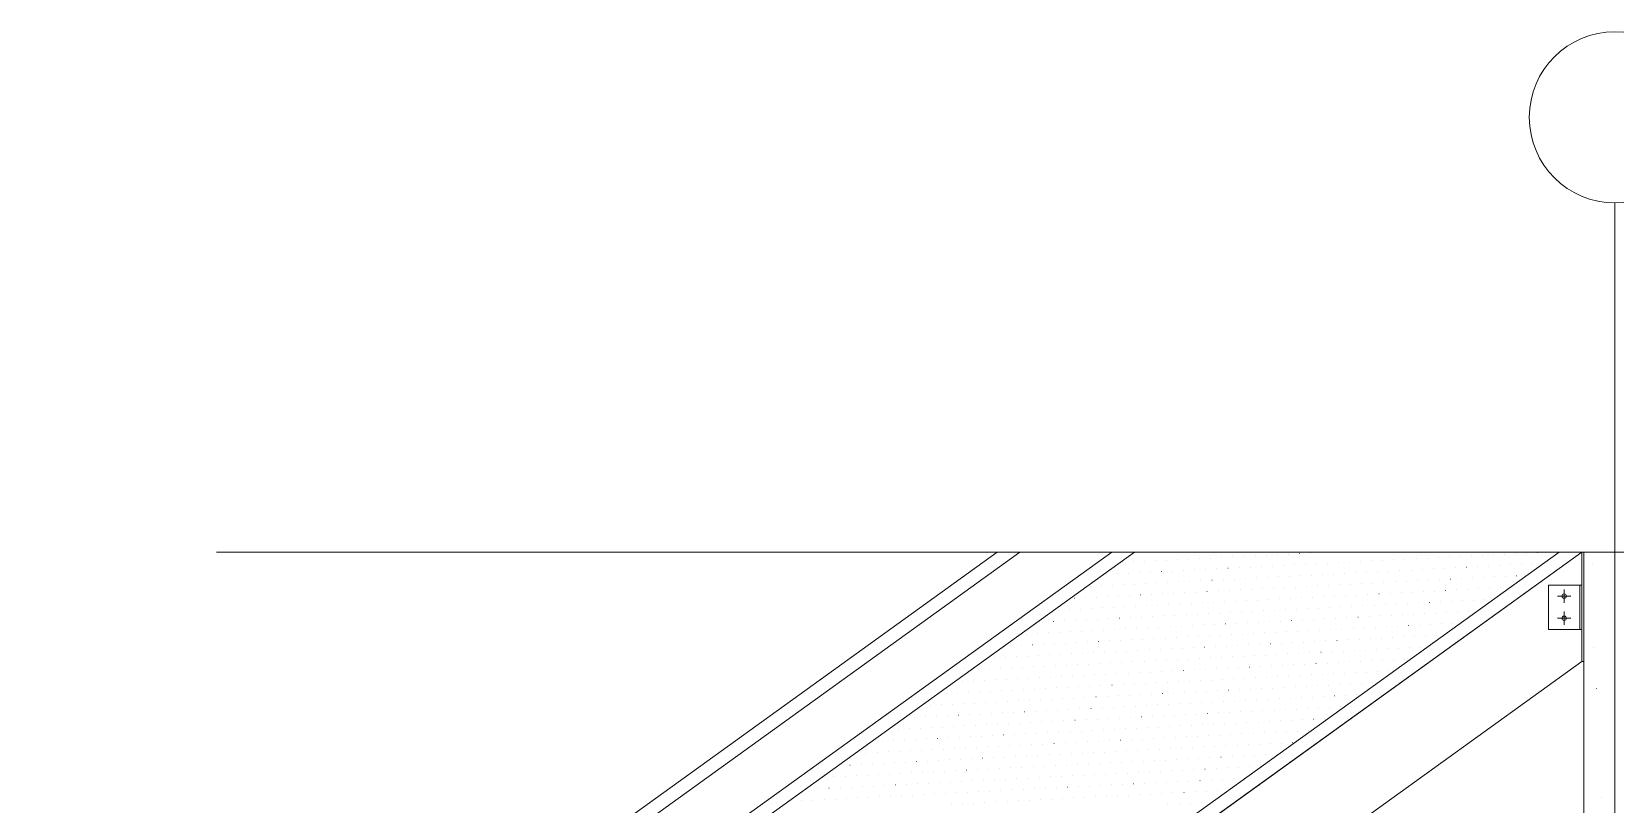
# Model space of a CAD drawing. Header units: centimetres. Extents: x -16179 to 12840, y -10704 to 3856.
# Drawn here: x 4664 to 5021.6, y -9823 to -9648.6 of the extents above; entities that cross this region are included whole.
import ezdxf

# ---------------------------------------------------------------- set-up
doc = ezdxf.new("R2010")
doc.units = ezdxf.units.CM
doc.header["$MEASUREMENT"] = 0
for name, color, linetype, lineweight in [('0_Num_Penna__7_Num_Penna__7_Num_Penna__7_Num_Penna__7_Num_Penna__7_Num_Penna__7_Num_Penna__7_Num_Penna__7_Num_Penna__7_Num_Penna__7', 7, 'Continuous', 18), ('A-ELEV-PATT_Num_Penna__8_Num_Penna__8_Num_Penna__8_Num_Penna__8_Num_Penna__8_Num_Penna__8_Num_Penna__8_Num_Penna__8_Num_Penna__8_Num_Penna__8', 8, 'Continuous', 18), ('AA - linee quote_Num_Penna__3_Num_Penna__3_Num_Penna__3_Num_Penna__3_Num_Penna__3_Num_Penna__3_Num_Penna__3_Num_Penna__3_Num_Penna__3_Num_Penna__3', 3, 'Continuous', 18), ('AA pareti non sezionate_Num_Penna__2_Num_Penna__2_Num_Penna__2_Num_Penna__2_Num_Penna__2_Num_Penna__2_Num_Penna__2_Num_Penna__2_Num_Penna__2_Num_Penna__2', 2, 'Continuous', 18), ('AA- arredo_Num_Penna__8_Num_Penna__8_Num_Penna__8_Num_Penna__8_Num_Penna__8_Num_Penna__8_Num_Penna__8_Num_Penna__8_Num_Penna__8_Num_Penna__8', 8, 'Continuous', 18)]:
    doc.layers.add(name, color=color, linetype=linetype, lineweight=lineweight)

msp = doc.modelspace()

# ---------------------------------------------------------------- linework, layer by layer
at = {"layer": '0_Num_Penna__7_Num_Penna__7_Num_Penna__7_Num_Penna__7_Num_Penna__7_Num_Penna__7_Num_Penna__7_Num_Penna__7_Num_Penna__7_Num_Penna__7', "color": 7, "linetype": 'Continuous', "lineweight": 18}
msp.add_line((5014.02, -9790.73), (5014.48, -9790.73), dxfattribs=at)
at = {"layer": 'A-ELEV-PATT_Num_Penna__8_Num_Penna__8_Num_Penna__8_Num_Penna__8_Num_Penna__8_Num_Penna__8_Num_Penna__8_Num_Penna__8_Num_Penna__8_Num_Penna__8', "color": 8, "linetype": 'Continuous', "lineweight": 18}
for p, q in [((5016.33, -9768.8), (5016.34, -9768.8)), ((5016.55, -9787.51), (5016.55, -9787.51)), ((5017.35, -9796.85), (5017.36, -9796.85)), ((5018.5, -9821.52), (5018.5, -9821.52))]:
    msp.add_line(p, q, dxfattribs=at)
at = {"layer": 'AA - linee quote_Num_Penna__3_Num_Penna__3_Num_Penna__3_Num_Penna__3_Num_Penna__3_Num_Penna__3_Num_Penna__3_Num_Penna__3_Num_Penna__3_Num_Penna__3', "color": 3, "linetype": 'Continuous', "lineweight": 18}
msp.add_line((5021.48, -10021.02), (5021.48, -9687.25), dxfattribs=at)
msp.add_circle((5021.48, -9667.92), 19.33, dxfattribs=at)
at = {"layer": 'AA pareti non sezionate_Num_Penna__2_Num_Penna__2_Num_Penna__2_Num_Penna__2_Num_Penna__2_Num_Penna__2_Num_Penna__2_Num_Penna__2_Num_Penna__2_Num_Penna__2', "color": 2, "linetype": 'Continuous', "lineweight": 18}
for p, q in [((4705.75, -9766.08), (5921.48, -9766.08)), ((5014.48, -9766.08), (5014.48, -10021.02))]:
    msp.add_line(p, q, dxfattribs=at)
at = {"layer": 'AA- arredo_Num_Penna__8_Num_Penna__8_Num_Penna__8_Num_Penna__8_Num_Penna__8_Num_Penna__8_Num_Penna__8_Num_Penna__8_Num_Penna__8_Num_Penna__8', "color": 8, "linetype": 'Continuous', "lineweight": 18}
for p, q in [((5014.02, -9766.08), (4664.02, -10018.08)), ((4882.02, -9766.08), (4664.02, -9922.98)), ((4887.16, -9766.08), (4668.21, -9923.66)), ((4907.88, -9766.08), (4815.17, -9832.81)), ((4913.02, -9766.08), (4819.35, -9833.49)), ((4851.38, -9883.13), (5014.02, -9766.08)), ((4852.07, -9878.95), (5008.88, -9766.08)), ((4912.77, -9768.28), (4912.78, -9768.28)), ((4915.27, -9768.16), (4915.27, -9768.16)), ((4917.77, -9768.03), (4917.77, -9768.03)), ((4920.26, -9767.9), (4920.27, -9767.9)), ((4922.76, -9767.77), (4922.76, -9767.77)), ((4925.26, -9767.65), (4925.26, -9767.65)), ((4927.75, -9767.52), (4927.76, -9767.52)), ((4930.25, -9767.39), (4930.26, -9767.39)), ((4932.75, -9767.27), (4932.75, -9767.27)), ((4935.24, -9767.14), (4935.25, -9767.14)), ((4937.74, -9767.01), (4937.75, -9767.01)), ((4940.24, -9766.88), (4940.24, -9766.88)), ((4942.73, -9766.76), (4942.74, -9766.76)), ((4945.23, -9766.63), (4945.24, -9766.63)), ((4947.73, -9766.5), (4947.73, -9766.5)), ((4950.22, -9766.37), (4950.23, -9766.37)), ((4952.72, -9766.25), (4952.73, -9766.25)), ((4955.22, -9766.12), (4955.22, -9766.12)), ((4961.59, -9768.3), (4961.59, -9768.3)), ((4964.08, -9768.17), (4964.09, -9768.17)), ((4966.58, -9768.04), (4966.59, -9768.04)), ((4969.08, -9767.92), (4969.08, -9767.92)), ((4971.57, -9767.79), (4971.58, -9767.79)), ((4974.07, -9767.66), (4974.08, -9767.66)), ((4976.57, -9767.54), (4976.57, -9767.54)), ((4979.06, -9767.41), (4979.07, -9767.41)), ((4981.56, -9767.28), (4981.57, -9767.28)), ((4984.06, -9767.15), (4984.06, -9767.15)), ((4986.55, -9767.03), (4986.56, -9767.03)), ((4989.05, -9766.9), (4989.06, -9766.9)), ((4991.55, -9766.77), (4991.55, -9766.77)), ((4994.04, -9766.64), (4994.05, -9766.64)), ((4996.54, -9766.52), (4996.55, -9766.52)), ((4999.04, -9766.39), (4999.04, -9766.39)), ((5001.54, -9766.26), (5001.54, -9766.26)), ((5004.03, -9766.14), (5004.04, -9766.14)), ((5014.02, -9790.73), (5014.02, -9766.08)), ((4906.66, -9771.1), (4906.66, -9771.1)), ((4909.16, -9770.97), (4909.16, -9770.97)), ((4910.28, -9768.41), (4910.28, -9768.41)), ((4911.65, -9770.84), (4911.66, -9770.84)), ((4914.15, -9770.72), (4914.15, -9770.72)), ((4916.65, -9770.59), (4916.65, -9770.59)), ((4919.14, -9770.46), (4919.15, -9770.46)), ((4921.64, -9770.33), (4921.64, -9770.33)), ((4924.14, -9770.21), (4924.14, -9770.21)), ((4926.63, -9770.08), (4926.64, -9770.08)), ((4929.13, -9769.95), (4929.13, -9769.95)), ((4931.63, -9769.83), (4931.63, -9769.83)), ((4934.12, -9769.7), (4934.13, -9769.7)), ((4936.62, -9769.57), (4936.62, -9769.57)), ((4939.12, -9769.44), (4939.12, -9769.44)), ((4940.49, -9771.88), (4940.5, -9771.88)), ((4941.61, -9769.32), (4941.62, -9769.32)), ((4942.99, -9771.75), (4942.99, -9771.75)), ((4944.11, -9769.19), (4944.11, -9769.19)), ((4945.49, -9771.62), (4945.49, -9771.62)), ((4946.61, -9769.06), (4946.61, -9769.06)), ((4947.98, -9771.5), (4947.99, -9771.5)), ((4949.1, -9768.93), (4949.11, -9768.93)), ((4950.48, -9771.37), (4950.48, -9771.37)), ((4951.6, -9768.81), (4951.6, -9768.81)), ((4952.98, -9771.24), (4952.98, -9771.24)), ((4954.1, -9768.68), (4954.1, -9768.68)), ((4955.47, -9771.11), (4955.48, -9771.11)), ((4956.59, -9768.55), (4956.6, -9768.55)), ((4957.97, -9770.99), (4957.97, -9770.99)), ((4959.09, -9768.43), (4959.1, -9768.43)), ((4960.47, -9770.86), (4960.47, -9770.86)), ((4962.96, -9770.73), (4962.97, -9770.73)), ((4965.46, -9770.6), (4965.46, -9770.6)), ((4967.96, -9770.48), (4967.96, -9770.48)), ((4970.45, -9770.35), (4970.46, -9770.35)), ((4972.95, -9770.22), (4972.95, -9770.22)), ((4975.45, -9770.1), (4975.45, -9770.1)), ((4977.94, -9769.97), (4977.95, -9769.97)), ((4980.44, -9769.84), (4980.44, -9769.84)), ((4982.94, -9769.71), (4982.94, -9769.71)), ((4985.43, -9769.59), (4985.44, -9769.59)), ((4987.93, -9769.46), (4987.94, -9769.46)), ((4989.31, -9771.89), (4989.31, -9771.89)), ((4990.43, -9769.33), (4990.43, -9769.33)), ((4991.8, -9771.77), (4991.81, -9771.77)), ((4992.92, -9769.21), (4992.93, -9769.21)), ((4994.3, -9771.64), (4994.3, -9771.64)), ((4995.42, -9769.08), (4995.43, -9769.08)), ((4996.8, -9771.51), (4996.8, -9771.51)), ((4997.92, -9768.95), (4997.92, -9768.95)), ((4999.29, -9771.38), (4999.3, -9771.38)), ((5000.41, -9768.82), (5000.42, -9768.82)), ((5002.91, -9768.7), (5002.92, -9768.7)), ((5005.41, -9768.57), (5005.41, -9768.57)), ((4903.04, -9773.79), (4903.05, -9773.79)), ((4905.54, -9773.66), (4905.54, -9773.66)), ((4908.03, -9773.53), (4908.04, -9773.53)), ((4910.53, -9773.4), (4910.54, -9773.4)), ((4913.03, -9773.28), (4913.03, -9773.28)), ((4915.52, -9773.15), (4915.53, -9773.15)), ((4918.02, -9773.02), (4918.03, -9773.02)), ((4919.4, -9775.46), (4919.4, -9775.46)), ((4920.52, -9772.89), (4920.52, -9772.89)), ((4921.89, -9775.33), (4921.9, -9775.33)), ((4923.01, -9772.77), (4923.02, -9772.77)), ((4924.39, -9775.2), (4924.4, -9775.2)), ((4925.51, -9772.64), (4925.52, -9772.64)), ((4926.89, -9775.07), (4926.89, -9775.07)), ((4928.01, -9772.51), (4928.01, -9772.51)), ((4929.38, -9774.95), (4929.39, -9774.95)), ((4930.5, -9772.39), (4930.51, -9772.39)), ((4931.88, -9774.82), (4931.89, -9774.82)), ((4933, -9772.26), (4933.01, -9772.26)), ((4934.38, -9774.69), (4934.38, -9774.69)), ((4935.5, -9772.13), (4935.5, -9772.13)), ((4936.87, -9774.56), (4936.88, -9774.56)), ((4937.99, -9772), (4938, -9772)), ((4939.37, -9774.44), (4939.38, -9774.44)), ((4941.87, -9774.31), (4941.87, -9774.31)), ((4944.36, -9774.18), (4944.37, -9774.18)), ((4946.86, -9774.06), (4946.87, -9774.06)), ((4949.36, -9773.93), (4949.36, -9773.93)), ((4951.85, -9773.8), (4951.86, -9773.8)), ((4954.35, -9773.67), (4954.36, -9773.67)), ((4956.85, -9773.55), (4956.85, -9773.55)), ((4959.34, -9773.42), (4959.35, -9773.42)), ((4961.84, -9773.29), (4961.85, -9773.29)), ((4964.34, -9773.17), (4964.34, -9773.17)), ((4966.83, -9773.04), (4966.84, -9773.04)), ((4968.21, -9775.47), (4968.22, -9775.47)), ((4969.33, -9772.91), (4969.34, -9772.91)), ((4970.71, -9775.34), (4970.71, -9775.34)), ((4971.83, -9772.78), (4971.83, -9772.78)), ((4973.2, -9775.22), (4973.21, -9775.22)), ((4974.33, -9772.66), (4974.33, -9772.66)), ((4975.7, -9775.09), (4975.71, -9775.09)), ((4976.82, -9772.53), (4976.83, -9772.53)), ((4978.2, -9774.96), (4978.2, -9774.96)), ((4979.32, -9772.4), (4979.32, -9772.4)), ((4980.69, -9774.83), (4980.7, -9774.83)), ((4981.82, -9772.27), (4981.82, -9772.27)), ((4983.19, -9774.71), (4983.2, -9774.71)), ((4984.31, -9772.15), (4984.32, -9772.15)), ((4985.69, -9774.58), (4985.69, -9774.58)), ((4986.81, -9772.02), (4986.81, -9772.02)), ((4988.18, -9774.45), (4988.19, -9774.45)), ((4990.68, -9774.33), (4990.69, -9774.33)), ((4993.18, -9774.2), (4993.18, -9774.2)), ((4995.67, -9774.07), (4995.68, -9774.07)), ((5006.52, -9773.48), (5006.52, -9783.48)), ((5006.52, -9773.48), (5014.02, -9773.48)), ((5010.02, -9777.48), (5010.02, -9774.48)), ((5013.52, -9773.48), (5013.52, -9783.48)), ((4898.3, -9779.03), (4898.31, -9779.03)), ((4899.42, -9776.47), (4899.43, -9776.47)), ((4900.8, -9778.91), (4900.8, -9778.91)), ((4901.92, -9776.35), (4901.92, -9776.35)), ((4903.29, -9778.78), (4903.3, -9778.78)), ((4904.42, -9776.22), (4904.42, -9776.22)), ((4905.79, -9778.65), (4905.8, -9778.65)), ((4906.91, -9776.09), (4906.92, -9776.09)), ((4908.29, -9778.52), (4908.29, -9778.52)), ((4909.41, -9775.96), (4909.41, -9775.96)), ((4910.79, -9778.4), (4910.79, -9778.4)), ((4911.91, -9775.84), (4911.91, -9775.84)), ((4913.28, -9778.27), (4913.29, -9778.27)), ((4914.4, -9775.71), (4914.41, -9775.71)), ((4915.78, -9778.14), (4915.78, -9778.14)), ((4916.9, -9775.58), (4916.9, -9775.58)), ((4918.28, -9778.02), (4918.28, -9778.02)), ((4920.77, -9777.89), (4920.78, -9777.89)), ((4923.27, -9777.76), (4923.27, -9777.76)), ((4925.77, -9777.63), (4925.77, -9777.63)), ((4928.26, -9777.51), (4928.27, -9777.51)), ((4930.76, -9777.38), (4930.76, -9777.38)), ((4933.26, -9777.25), (4933.26, -9777.25)), ((4935.75, -9777.12), (4935.76, -9777.12)), ((4938.25, -9777), (4938.25, -9777)), ((4940.75, -9776.87), (4940.75, -9776.87)), ((4943.24, -9776.74), (4943.25, -9776.74)), ((4945.74, -9776.62), (4945.74, -9776.62)), ((4947.12, -9779.05), (4947.12, -9779.05)), ((4948.24, -9776.49), (4948.24, -9776.49)), ((4949.61, -9778.92), (4949.62, -9778.92)), ((4950.73, -9776.36), (4950.74, -9776.36)), ((4952.11, -9778.79), (4952.11, -9778.79)), ((4953.23, -9776.23), (4953.23, -9776.23)), ((4954.61, -9778.67), (4954.61, -9778.67)), ((4955.73, -9776.11), (4955.73, -9776.11)), ((4957.1, -9778.54), (4957.11, -9778.54)), ((4958.22, -9775.98), (4958.23, -9775.98)), ((4959.6, -9778.41), (4959.6, -9778.41)), ((4960.72, -9775.85), (4960.73, -9775.85)), ((4962.1, -9778.29), (4962.1, -9778.29)), ((4963.22, -9775.73), (4963.22, -9775.73)), ((4964.59, -9778.16), (4964.6, -9778.16)), ((4965.71, -9775.6), (4965.72, -9775.6)), ((4967.09, -9778.03), (4967.09, -9778.03)), ((4969.59, -9777.9), (4969.59, -9777.9)), ((4972.08, -9777.78), (4972.09, -9777.78)), ((4974.58, -9777.65), (4974.58, -9777.65)), ((4977.08, -9777.52), (4977.08, -9777.52)), ((4979.57, -9777.4), (4979.58, -9777.4)), ((4982.07, -9777.27), (4982.07, -9777.27)), ((4984.57, -9777.14), (4984.57, -9777.14)), ((4987.06, -9777.01), (4987.07, -9777.01)), ((4989.56, -9776.89), (4989.57, -9776.89)), ((4992.06, -9776.76), (4992.06, -9776.76)), ((5008.52, -9775.98), (5011.52, -9775.98)), ((4892.19, -9781.85), (4892.19, -9781.85)), ((4894.68, -9781.72), (4894.69, -9781.72)), ((4895.8, -9779.16), (4895.81, -9779.16)), ((4897.18, -9781.59), (4897.19, -9781.59)), ((4899.68, -9781.47), (4899.68, -9781.47)), ((4902.17, -9781.34), (4902.18, -9781.34)), ((4904.67, -9781.21), (4904.68, -9781.21)), ((4907.17, -9781.08), (4907.17, -9781.08)), ((4909.66, -9780.96), (4909.67, -9780.96)), ((4912.16, -9780.83), (4912.17, -9780.83)), ((4914.66, -9780.7), (4914.66, -9780.7)), ((4917.15, -9780.58), (4917.16, -9780.58)), ((4919.65, -9780.45), (4919.66, -9780.45)), ((4922.15, -9780.32), (4922.15, -9780.32)), ((4924.64, -9780.19), (4924.65, -9780.19)), ((4927.14, -9780.07), (4927.15, -9780.07)), ((4928.52, -9782.5), (4928.52, -9782.5)), ((4929.64, -9779.94), (4929.64, -9779.94)), ((4931.01, -9782.37), (4931.02, -9782.37)), ((4932.13, -9779.81), (4932.14, -9779.81)), ((4933.51, -9782.25), (4933.52, -9782.25)), ((4934.63, -9779.69), (4934.64, -9779.69)), ((4936.01, -9782.12), (4936.01, -9782.12)), ((4937.13, -9779.56), (4937.13, -9779.56)), ((4938.5, -9781.99), (4938.51, -9781.99)), ((4939.63, -9779.43), (4939.63, -9779.43)), ((4941, -9781.86), (4941.01, -9781.86)), ((4942.12, -9779.3), (4942.13, -9779.3)), ((4943.5, -9781.74), (4943.5, -9781.74)), ((4944.62, -9779.18), (4944.62, -9779.18)), ((4945.99, -9781.61), (4946, -9781.61)), ((4948.49, -9781.48), (4948.5, -9781.48)), ((4950.99, -9781.36), (4950.99, -9781.36)), ((4953.48, -9781.23), (4953.49, -9781.23)), ((4955.98, -9781.1), (4955.99, -9781.1)), ((4958.48, -9780.97), (4958.48, -9780.97)), ((4960.97, -9780.85), (4960.98, -9780.85)), ((4963.47, -9780.72), (4963.48, -9780.72)), ((4965.97, -9780.59), (4965.97, -9780.59)), ((4968.46, -9780.46), (4968.47, -9780.46)), ((4970.96, -9780.34), (4970.97, -9780.34)), ((4973.46, -9780.21), (4973.46, -9780.21)), ((4975.96, -9780.08), (4975.96, -9780.08)), ((4977.33, -9782.52), (4977.34, -9782.52)), ((4978.45, -9779.96), (4978.46, -9779.96)), ((4979.83, -9782.39), (4979.83, -9782.39)), ((4980.95, -9779.83), (4980.95, -9779.83)), ((4982.32, -9782.26), (4982.33, -9782.26)), ((4983.45, -9779.7), (4983.45, -9779.7)), ((4984.82, -9782.13), (4984.83, -9782.13)), ((4985.94, -9779.57), (4985.95, -9779.57)), ((4988.44, -9779.45), (4988.44, -9779.45)), ((5008.52, -9780.98), (5011.52, -9780.98)), ((5010.02, -9779.48), (5010.02, -9782.48)), ((4888.57, -9784.54), (4888.57, -9784.54)), ((4891.07, -9784.41), (4891.07, -9784.41)), ((4893.56, -9784.28), (4893.57, -9784.28)), ((4896.06, -9784.15), (4896.06, -9784.15)), ((4898.56, -9784.03), (4898.56, -9784.03)), ((4901.05, -9783.9), (4901.06, -9783.9)), ((4903.55, -9783.77), (4903.55, -9783.77)), ((4906.05, -9783.65), (4906.05, -9783.65)), ((4907.42, -9786.08), (4907.43, -9786.08)), ((4908.54, -9783.52), (4908.55, -9783.52)), ((4909.92, -9785.95), (4909.92, -9785.95)), ((4911.04, -9783.39), (4911.04, -9783.39)), ((4912.42, -9785.82), (4912.42, -9785.82)), ((4913.54, -9783.26), (4913.54, -9783.26)), ((4914.91, -9785.7), (4914.92, -9785.7)), ((4916.03, -9783.14), (4916.04, -9783.14)), ((4917.41, -9785.57), (4917.41, -9785.57)), ((4918.53, -9783.01), (4918.53, -9783.01)), ((4919.91, -9785.44), (4919.91, -9785.44)), ((4921.03, -9782.88), (4921.03, -9782.88)), ((4922.4, -9785.31), (4922.41, -9785.31)), ((4923.52, -9782.75), (4923.53, -9782.75)), ((4924.9, -9785.19), (4924.9, -9785.19)), ((4926.02, -9782.63), (4926.03, -9782.63)), ((4927.4, -9785.06), (4927.4, -9785.06)), ((4929.89, -9784.93), (4929.9, -9784.93)), ((4932.39, -9784.81), (4932.39, -9784.81)), ((4934.89, -9784.68), (4934.89, -9784.68)), ((4937.38, -9784.55), (4937.39, -9784.55)), ((4939.88, -9784.42), (4939.88, -9784.42)), ((4942.38, -9784.3), (4942.38, -9784.3)), ((4944.87, -9784.17), (4944.88, -9784.17)), ((4947.37, -9784.04), (4947.37, -9784.04)), ((4949.87, -9783.92), (4949.87, -9783.92)), ((4952.36, -9783.79), (4952.37, -9783.79)), ((4954.86, -9783.66), (4954.87, -9783.66)), ((4956.24, -9786.09), (4956.24, -9786.09)), ((4957.36, -9783.53), (4957.36, -9783.53)), ((4958.73, -9785.97), (4958.74, -9785.97)), ((4959.85, -9783.41), (4959.86, -9783.41)), ((4961.23, -9785.84), (4961.23, -9785.84)), ((4962.35, -9783.28), (4962.36, -9783.28)), ((4963.73, -9785.71), (4963.73, -9785.71)), ((4964.85, -9783.15), (4964.85, -9783.15)), ((4966.22, -9785.59), (4966.23, -9785.59)), ((4967.34, -9783.02), (4967.35, -9783.02)), ((4968.72, -9785.46), (4968.72, -9785.46)), ((4969.84, -9782.9), (4969.85, -9782.9)), ((4971.22, -9785.33), (4971.22, -9785.33)), ((4972.34, -9782.77), (4972.34, -9782.77)), ((4973.71, -9785.2), (4973.72, -9785.2)), ((4974.83, -9782.64), (4974.84, -9782.64)), ((4976.21, -9785.08), (4976.21, -9785.08)), ((4978.71, -9784.95), (4978.71, -9784.95)), ((4981.2, -9784.82), (4981.21, -9784.82)), ((5006.52, -9783.48), (5014.02, -9783.48)), ((4884.95, -9787.22), (4884.96, -9787.22)), ((4886.33, -9789.66), (4886.33, -9789.66)), ((4887.45, -9787.1), (4887.45, -9787.1)), ((4888.82, -9789.53), (4888.83, -9789.53)), ((4889.94, -9786.97), (4889.95, -9786.97)), ((4891.32, -9789.4), (4891.32, -9789.4)), ((4892.44, -9786.84), (4892.45, -9786.84)), ((4893.82, -9789.27), (4893.82, -9789.27)), ((4894.94, -9786.71), (4894.94, -9786.71)), ((4896.31, -9789.15), (4896.32, -9789.15)), ((4897.43, -9786.59), (4897.44, -9786.59)), ((4898.81, -9789.02), (4898.82, -9789.02)), ((4899.93, -9786.46), (4899.94, -9786.46)), ((4901.31, -9788.89), (4901.31, -9788.89)), ((4902.43, -9786.33), (4902.43, -9786.33)), ((4903.8, -9788.77), (4903.81, -9788.77)), ((4904.92, -9786.21), (4904.93, -9786.21)), ((4906.3, -9788.64), (4906.31, -9788.64)), ((4908.8, -9788.51), (4908.8, -9788.51)), ((4911.29, -9788.38), (4911.3, -9788.38)), ((4913.79, -9788.26), (4913.8, -9788.26)), ((4916.29, -9788.13), (4916.29, -9788.13)), ((4918.78, -9788), (4918.79, -9788)), ((4921.28, -9787.88), (4921.29, -9787.88)), ((4923.78, -9787.75), (4923.78, -9787.75)), ((4926.27, -9787.62), (4926.28, -9787.62)), ((4928.77, -9787.49), (4928.78, -9787.49)), ((4931.27, -9787.37), (4931.27, -9787.37)), ((4933.76, -9787.24), (4933.77, -9787.24)), ((4935.14, -9789.67), (4935.15, -9789.67)), ((4936.26, -9787.11), (4936.27, -9787.11)), ((4937.64, -9789.55), (4937.64, -9789.55)), ((4938.76, -9786.98), (4938.76, -9786.98)), ((4940.13, -9789.42), (4940.14, -9789.42)), ((4941.26, -9786.86), (4941.26, -9786.86)), ((4942.63, -9789.29), (4942.64, -9789.29)), ((4943.75, -9786.73), (4943.76, -9786.73)), ((4945.13, -9789.16), (4945.13, -9789.16)), ((4946.25, -9786.6), (4946.25, -9786.6)), ((4947.62, -9789.04), (4947.63, -9789.04)), ((4948.75, -9786.48), (4948.75, -9786.48)), ((4950.12, -9788.91), (4950.13, -9788.91)), ((4951.24, -9786.35), (4951.25, -9786.35)), ((4952.62, -9788.78), (4952.62, -9788.78)), ((4953.74, -9786.22), (4953.74, -9786.22)), ((4955.11, -9788.65), (4955.12, -9788.65)), ((4957.61, -9788.53), (4957.62, -9788.53)), ((4960.11, -9788.4), (4960.11, -9788.4)), ((4962.6, -9788.27), (4962.61, -9788.27)), ((4965.1, -9788.15), (4965.11, -9788.15)), ((4967.6, -9788.02), (4967.6, -9788.02)), ((4970.1, -9787.89), (4970.1, -9787.89)), ((4972.59, -9787.76), (4972.6, -9787.76)), ((4975.09, -9787.64), (4975.09, -9787.64)), ((4977.59, -9787.51), (4977.59, -9787.51)), ((5014.02, -9790.73), (4698.25, -10018.08)), ((4877.71, -9792.6), (4877.72, -9792.6)), ((4880.21, -9792.47), (4880.22, -9792.47)), ((4881.33, -9789.91), (4881.34, -9789.91)), ((4882.71, -9792.34), (4882.71, -9792.34)), ((4883.83, -9789.78), (4883.83, -9789.78)), ((4885.21, -9792.22), (4885.21, -9792.22)), ((4887.7, -9792.09), (4887.71, -9792.09)), ((4890.2, -9791.96), (4890.2, -9791.96)), ((4892.7, -9791.84), (4892.7, -9791.84)), ((4895.19, -9791.71), (4895.2, -9791.71)), ((4897.69, -9791.58), (4897.69, -9791.58)), ((4900.19, -9791.45), (4900.19, -9791.45)), ((4902.68, -9791.33), (4902.69, -9791.33)), ((4905.18, -9791.2), (4905.18, -9791.2)), ((4907.68, -9791.07), (4907.68, -9791.07)), ((4910.17, -9790.94), (4910.18, -9790.94)), ((4912.67, -9790.82), (4912.67, -9790.82)), ((4914.05, -9793.25), (4914.05, -9793.25)), ((4915.17, -9790.69), (4915.17, -9790.69)), ((4916.54, -9793.12), (4916.55, -9793.12)), ((4917.66, -9790.56), (4917.67, -9790.56)), ((4919.04, -9793), (4919.04, -9793)), ((4920.16, -9790.44), (4920.16, -9790.44)), ((4921.54, -9792.87), (4921.54, -9792.87)), ((4922.66, -9790.31), (4922.66, -9790.31)), ((4924.03, -9792.74), (4924.04, -9792.74)), ((4925.15, -9790.18), (4925.16, -9790.18)), ((4926.53, -9792.61), (4926.53, -9792.61)), ((4927.65, -9790.05), (4927.66, -9790.05)), ((4929.03, -9792.49), (4929.03, -9792.49)), ((4930.15, -9789.93), (4930.15, -9789.93)), ((4931.52, -9792.36), (4931.53, -9792.36)), ((4932.64, -9789.8), (4932.65, -9789.8)), ((4934.02, -9792.23), (4934.02, -9792.23)), ((4936.52, -9792.11), (4936.52, -9792.11)), ((4939.01, -9791.98), (4939.02, -9791.98)), ((4941.51, -9791.85), (4941.51, -9791.85)), ((4944.01, -9791.72), (4944.01, -9791.72)), ((4946.5, -9791.6), (4946.51, -9791.6)), ((4949, -9791.47), (4949, -9791.47)), ((4951.5, -9791.34), (4951.5, -9791.34)), ((4953.99, -9791.21), (4954, -9791.21)), ((4956.49, -9791.09), (4956.5, -9791.09)), ((4958.99, -9790.96), (4958.99, -9790.96)), ((4961.48, -9790.83), (4961.49, -9790.83)), ((4962.86, -9793.27), (4962.86, -9793.27)), ((4963.98, -9790.71), (4963.99, -9790.71)), ((4965.36, -9793.14), (4965.36, -9793.14)), ((4966.48, -9790.58), (4966.48, -9790.58)), ((4967.85, -9793.01), (4967.86, -9793.01)), ((4968.97, -9790.45), (4968.98, -9790.45)), ((4970.35, -9792.88), (4970.35, -9792.88)), ((4971.47, -9790.32), (4971.48, -9790.32)), ((4973.97, -9790.2), (4973.97, -9790.2)), ((4874.1, -9795.29), (4874.1, -9795.29)), ((4876.59, -9795.16), (4876.6, -9795.16)), ((4879.09, -9795.03), (4879.1, -9795.03)), ((4881.59, -9794.9), (4881.59, -9794.9)), ((4884.08, -9794.78), (4884.09, -9794.78)), ((4886.58, -9794.65), (4886.59, -9794.65)), ((4889.08, -9794.52), (4889.08, -9794.52)), ((4891.57, -9794.4), (4891.58, -9794.4)), ((4892.95, -9796.83), (4892.95, -9796.83)), ((4894.07, -9794.27), (4894.08, -9794.27)), ((4895.45, -9796.7), (4895.45, -9796.7)), ((4896.57, -9794.14), (4896.57, -9794.14)), ((4897.94, -9796.57), (4897.95, -9796.57)), ((4899.06, -9794.01), (4899.07, -9794.01)), ((4900.44, -9796.45), (4900.45, -9796.45)), ((4901.56, -9793.89), (4901.57, -9793.89)), ((4902.94, -9796.32), (4902.94, -9796.32)), ((4904.06, -9793.76), (4904.06, -9793.76)), ((4905.43, -9796.19), (4905.44, -9796.19)), ((4906.55, -9793.63), (4906.56, -9793.63)), ((4907.93, -9796.07), (4907.94, -9796.07)), ((4909.05, -9793.5), (4909.06, -9793.5)), ((4910.43, -9795.94), (4910.43, -9795.94)), ((4911.55, -9793.38), (4911.55, -9793.38)), ((4912.92, -9795.81), (4912.93, -9795.81)), ((4915.42, -9795.68), (4915.43, -9795.68)), ((4917.92, -9795.56), (4917.92, -9795.56)), ((4920.41, -9795.43), (4920.42, -9795.43)), ((4922.91, -9795.3), (4922.92, -9795.3)), ((4925.41, -9795.17), (4925.41, -9795.17)), ((4927.9, -9795.05), (4927.91, -9795.05)), ((4930.4, -9794.92), (4930.41, -9794.92)), ((4932.9, -9794.79), (4932.9, -9794.79)), ((4935.39, -9794.67), (4935.4, -9794.67)), ((4937.89, -9794.54), (4937.9, -9794.54)), ((4940.39, -9794.41), (4940.39, -9794.41)), ((4941.76, -9796.84), (4941.77, -9796.84)), ((4942.89, -9794.28), (4942.89, -9794.28)), ((4944.26, -9796.72), (4944.27, -9796.72)), ((4945.38, -9794.16), (4945.39, -9794.16)), ((4946.76, -9796.59), (4946.76, -9796.59)), ((4947.88, -9794.03), (4947.88, -9794.03)), ((4949.25, -9796.46), (4949.26, -9796.46)), ((4950.38, -9793.9), (4950.38, -9793.9)), ((4951.75, -9796.34), (4951.76, -9796.34)), ((4952.87, -9793.78), (4952.88, -9793.78)), ((4954.25, -9796.21), (4954.25, -9796.21)), ((4955.37, -9793.65), (4955.37, -9793.65)), ((4956.74, -9796.08), (4956.75, -9796.08)), ((4957.87, -9793.52), (4957.87, -9793.52)), ((4959.24, -9795.95), (4959.25, -9795.95)), ((4960.36, -9793.39), (4960.37, -9793.39)), ((4961.74, -9795.83), (4961.74, -9795.83)), ((4964.23, -9795.7), (4964.24, -9795.7)), ((4966.73, -9795.57), (4966.74, -9795.57)), ((4870.48, -9797.97), (4870.48, -9797.97)), ((4871.85, -9800.41), (4871.86, -9800.41)), ((4872.98, -9797.85), (4872.98, -9797.85)), ((4874.35, -9800.28), (4874.36, -9800.28)), ((4875.47, -9797.72), (4875.48, -9797.72)), ((4876.85, -9800.15), (4876.85, -9800.15)), ((4877.97, -9797.59), (4877.97, -9797.59)), ((4879.34, -9800.03), (4879.35, -9800.03)), ((4880.47, -9797.46), (4880.47, -9797.46)), ((4881.84, -9799.9), (4881.85, -9799.9)), ((4882.96, -9797.34), (4882.97, -9797.34)), ((4884.34, -9799.77), (4884.34, -9799.77)), ((4885.46, -9797.21), (4885.46, -9797.21)), ((4886.84, -9799.64), (4886.84, -9799.64)), ((4887.96, -9797.08), (4887.96, -9797.08)), ((4889.33, -9799.52), (4889.34, -9799.52)), ((4890.45, -9796.96), (4890.46, -9796.96)), ((4891.83, -9799.39), (4891.83, -9799.39)), ((4894.33, -9799.26), (4894.33, -9799.26)), ((4896.82, -9799.13), (4896.83, -9799.13)), ((4899.32, -9799.01), (4899.32, -9799.01)), ((4901.82, -9798.88), (4901.82, -9798.88)), ((4904.31, -9798.75), (4904.32, -9798.75)), ((4906.81, -9798.63), (4906.81, -9798.63)), ((4909.31, -9798.5), (4909.31, -9798.5)), ((4911.8, -9798.37), (4911.81, -9798.37)), ((4914.3, -9798.24), (4914.3, -9798.24)), ((4916.8, -9798.12), (4916.8, -9798.12)), ((4919.29, -9797.99), (4919.3, -9797.99)), ((4920.67, -9800.42), (4920.67, -9800.42)), ((4921.79, -9797.86), (4921.79, -9797.86)), ((4923.17, -9800.3), (4923.17, -9800.3)), ((4924.29, -9797.74), (4924.29, -9797.74)), ((4925.66, -9800.17), (4925.67, -9800.17)), ((4926.78, -9797.61), (4926.79, -9797.61)), ((4928.16, -9800.04), (4928.16, -9800.04)), ((4929.28, -9797.48), (4929.29, -9797.48)), ((4930.66, -9799.91), (4930.66, -9799.91)), ((4931.78, -9797.35), (4931.78, -9797.35)), ((4933.15, -9799.79), (4933.16, -9799.79)), ((4934.27, -9797.23), (4934.28, -9797.23)), ((4935.65, -9799.66), (4935.65, -9799.66)), ((4936.77, -9797.1), (4936.78, -9797.1)), ((4938.15, -9799.53), (4938.15, -9799.53)), ((4939.27, -9796.97), (4939.27, -9796.97)), ((4940.64, -9799.4), (4940.65, -9799.4)), ((4943.14, -9799.28), (4943.14, -9799.28)), ((4945.64, -9799.15), (4945.64, -9799.15)), ((4948.13, -9799.02), (4948.14, -9799.02)), ((4950.63, -9798.9), (4950.63, -9798.9)), ((4953.13, -9798.77), (4953.13, -9798.77)), ((4955.62, -9798.64), (4955.63, -9798.64)), ((4958.12, -9798.51), (4958.13, -9798.51)), ((4960.62, -9798.39), (4960.62, -9798.39)), ((4963.11, -9798.26), (4963.12, -9798.26)), ((4863.24, -9803.35), (4863.25, -9803.35)), ((4865.74, -9803.22), (4865.74, -9803.22)), ((4866.86, -9800.66), (4866.87, -9800.66)), ((4868.24, -9803.09), (4868.24, -9803.09)), ((4869.36, -9800.53), (4869.36, -9800.53)), ((4870.73, -9802.97), (4870.74, -9802.97)), ((4873.23, -9802.84), (4873.24, -9802.84)), ((4875.73, -9802.71), (4875.73, -9802.71)), ((4878.22, -9802.59), (4878.23, -9802.59)), ((4880.72, -9802.46), (4880.73, -9802.46)), ((4883.22, -9802.33), (4883.22, -9802.33)), ((4885.71, -9802.2), (4885.72, -9802.2)), ((4888.21, -9802.08), (4888.22, -9802.08)), ((4890.71, -9801.95), (4890.71, -9801.95)), ((4893.2, -9801.82), (4893.21, -9801.82)), ((4895.7, -9801.69), (4895.71, -9801.69)), ((4898.2, -9801.57), (4898.2, -9801.57)), ((4899.57, -9804), (4899.58, -9804)), ((4900.69, -9801.44), (4900.7, -9801.44)), ((4902.07, -9803.87), (4902.08, -9803.87)), ((4903.19, -9801.31), (4903.2, -9801.31)), ((4904.57, -9803.75), (4904.57, -9803.75)), ((4905.69, -9801.19), (4905.69, -9801.19)), ((4907.06, -9803.62), (4907.07, -9803.62)), ((4908.18, -9801.06), (4908.19, -9801.06)), ((4909.56, -9803.49), (4909.57, -9803.49)), ((4910.68, -9800.93), (4910.69, -9800.93)), ((4912.06, -9803.36), (4912.06, -9803.36)), ((4913.18, -9800.8), (4913.18, -9800.8)), ((4914.55, -9803.24), (4914.56, -9803.24)), ((4915.68, -9800.68), (4915.68, -9800.68)), ((4917.05, -9803.11), (4917.06, -9803.11)), ((4918.17, -9800.55), (4918.18, -9800.55)), ((4919.55, -9802.98), (4919.55, -9802.98)), ((4922.04, -9802.86), (4922.05, -9802.86)), ((4924.54, -9802.73), (4924.55, -9802.73)), ((4927.04, -9802.6), (4927.04, -9802.6)), ((4929.53, -9802.47), (4929.54, -9802.47)), ((4932.03, -9802.35), (4932.04, -9802.35)), ((4934.53, -9802.22), (4934.53, -9802.22)), ((4937.02, -9802.09), (4937.03, -9802.09)), ((4939.52, -9801.97), (4939.53, -9801.97)), ((4942.02, -9801.84), (4942.02, -9801.84)), ((4944.52, -9801.71), (4944.52, -9801.71)), ((4947.01, -9801.58), (4947.02, -9801.58)), ((4948.39, -9804.02), (4948.39, -9804.02)), ((4949.51, -9801.46), (4949.51, -9801.46)), ((4950.88, -9803.89), (4950.89, -9803.89)), ((4952.01, -9801.33), (4952.01, -9801.33)), ((4953.38, -9803.76), (4953.39, -9803.76)), ((4954.5, -9801.2), (4954.51, -9801.2)), ((4955.88, -9803.64), (4955.88, -9803.64)), ((4957, -9801.07), (4957, -9801.07)), ((4959.5, -9800.95), (4959.5, -9800.95)), ((4859.63, -9806.04), (4859.63, -9806.04)), ((4862.12, -9805.91), (4862.13, -9805.91)), ((4864.62, -9805.78), (4864.62, -9805.78)), ((4867.12, -9805.65), (4867.12, -9805.65)), ((4869.61, -9805.53), (4869.62, -9805.53)), ((4872.11, -9805.4), (4872.11, -9805.4)), ((4874.61, -9805.27), (4874.61, -9805.27)), ((4877.1, -9805.15), (4877.11, -9805.15)), ((4878.48, -9807.58), (4878.48, -9807.58)), ((4879.6, -9805.02), (4879.6, -9805.02)), ((4880.97, -9807.45), (4880.98, -9807.45)), ((4882.1, -9804.89), (4882.1, -9804.89)), ((4883.47, -9807.32), (4883.48, -9807.32)), ((4884.59, -9804.76), (4884.6, -9804.76)), ((4885.97, -9807.2), (4885.97, -9807.2)), ((4887.09, -9804.64), (4887.09, -9804.64)), ((4888.47, -9807.07), (4888.47, -9807.07)), ((4889.59, -9804.51), (4889.59, -9804.51)), ((4890.96, -9806.94), (4890.97, -9806.94)), ((4892.08, -9804.38), (4892.09, -9804.38)), ((4893.46, -9806.82), (4893.46, -9806.82)), ((4894.58, -9804.26), (4894.58, -9804.26)), ((4895.96, -9806.69), (4895.96, -9806.69)), ((4897.08, -9804.13), (4897.08, -9804.13)), ((4898.45, -9806.56), (4898.46, -9806.56)), ((4900.95, -9806.43), (4900.95, -9806.43)), ((4903.45, -9806.31), (4903.45, -9806.31)), ((4905.94, -9806.18), (4905.95, -9806.18)), ((4908.44, -9806.05), (4908.44, -9806.05)), ((4910.94, -9805.93), (4910.94, -9805.93)), ((4913.43, -9805.8), (4913.44, -9805.8)), ((4915.93, -9805.67), (4915.93, -9805.67)), ((4918.43, -9805.54), (4918.43, -9805.54)), ((4920.92, -9805.42), (4920.93, -9805.42)), ((4923.42, -9805.29), (4923.42, -9805.29)), ((4925.92, -9805.16), (4925.92, -9805.16)), ((4927.29, -9807.59), (4927.3, -9807.59)), ((4928.41, -9805.03), (4928.42, -9805.03)), ((4929.79, -9807.47), (4929.79, -9807.47)), ((4930.91, -9804.91), (4930.92, -9804.91)), ((4932.29, -9807.34), (4932.29, -9807.34)), ((4933.41, -9804.78), (4933.41, -9804.78)), ((4934.78, -9807.21), (4934.79, -9807.21)), ((4935.9, -9804.65), (4935.91, -9804.65)), ((4937.28, -9807.09), (4937.28, -9807.09)), ((4938.4, -9804.53), (4938.41, -9804.53)), ((4939.78, -9806.96), (4939.78, -9806.96)), ((4940.9, -9804.4), (4940.9, -9804.4)), ((4942.27, -9806.83), (4942.28, -9806.83)), ((4943.39, -9804.27), (4943.4, -9804.27)), ((4944.77, -9806.7), (4944.77, -9806.7)), ((4945.89, -9804.14), (4945.9, -9804.14)), ((4947.27, -9806.58), (4947.27, -9806.58)), ((4949.76, -9806.45), (4949.77, -9806.45)), ((4952.26, -9806.32), (4952.26, -9806.32)), ((4856.01, -9808.72), (4856.01, -9808.72)), ((4857.38, -9811.16), (4857.39, -9811.16)), ((4858.5, -9808.6), (4858.51, -9808.6)), ((4859.88, -9811.03), (4859.88, -9811.03)), ((4861, -9808.47), (4861.01, -9808.47)), ((4862.38, -9810.9), (4862.38, -9810.9)), ((4863.5, -9808.34), (4863.5, -9808.34)), ((4864.87, -9810.78), (4864.88, -9810.78)), ((4865.99, -9808.22), (4866, -9808.22)), ((4867.37, -9810.65), (4867.37, -9810.65)), ((4868.49, -9808.09), (4868.5, -9808.09)), ((4869.87, -9810.52), (4869.87, -9810.52)), ((4870.99, -9807.96), (4870.99, -9807.96)), ((4872.36, -9810.39), (4872.37, -9810.39)), ((4873.48, -9807.83), (4873.49, -9807.83)), ((4874.86, -9810.27), (4874.87, -9810.27)), ((4875.98, -9807.71), (4875.99, -9807.71)), ((4877.36, -9810.14), (4877.36, -9810.14)), ((4879.85, -9810.01), (4879.86, -9810.01)), ((4882.35, -9809.88), (4882.36, -9809.88)), ((4884.85, -9809.76), (4884.85, -9809.76)), ((4887.34, -9809.63), (4887.35, -9809.63)), ((4889.84, -9809.5), (4889.85, -9809.5)), ((4892.34, -9809.38), (4892.34, -9809.38)), ((4894.83, -9809.25), (4894.84, -9809.25)), ((4897.33, -9809.12), (4897.34, -9809.12)), ((4899.83, -9808.99), (4899.83, -9808.99)), ((4902.32, -9808.87), (4902.33, -9808.87)), ((4904.82, -9808.74), (4904.83, -9808.74)), ((4906.2, -9811.17), (4906.2, -9811.17)), ((4907.32, -9808.61), (4907.32, -9808.61)), ((4908.69, -9811.05), (4908.7, -9811.05)), ((4909.81, -9808.49), (4909.82, -9808.49)), ((4911.19, -9810.92), (4911.2, -9810.92)), ((4912.31, -9808.36), (4912.32, -9808.36)), ((4913.69, -9810.79), (4913.69, -9810.79)), ((4914.81, -9808.23), (4914.81, -9808.23)), ((4916.18, -9810.66), (4916.19, -9810.66)), ((4917.31, -9808.1), (4917.31, -9808.1)), ((4918.68, -9810.54), (4918.69, -9810.54)), ((4919.8, -9807.98), (4919.81, -9807.98)), ((4921.18, -9810.41), (4921.18, -9810.41)), ((4922.3, -9807.85), (4922.3, -9807.85)), ((4923.67, -9810.28), (4923.68, -9810.28)), ((4924.8, -9807.72), (4924.8, -9807.72)), ((4926.17, -9810.16), (4926.18, -9810.16)), ((4928.67, -9810.03), (4928.67, -9810.03)), ((4931.16, -9809.9), (4931.17, -9809.9)), ((4933.66, -9809.77), (4933.67, -9809.77)), ((4936.16, -9809.65), (4936.16, -9809.65)), ((4938.65, -9809.52), (4938.66, -9809.52)), ((4941.15, -9809.39), (4941.16, -9809.39)), ((4943.65, -9809.26), (4943.65, -9809.26)), ((4946.15, -9809.14), (4946.15, -9809.14)), ((4948.64, -9809.01), (4948.65, -9809.01)), ((4846.27, -9814.23), (4846.28, -9814.23)), ((4848.77, -9814.1), (4848.78, -9814.1)), ((4849.89, -9811.54), (4849.9, -9811.54)), ((4851.27, -9813.97), (4851.27, -9813.97)), ((4852.39, -9811.41), (4852.39, -9811.41)), ((4853.77, -9813.84), (4853.77, -9813.84)), ((4854.89, -9811.28), (4854.89, -9811.28)), ((4856.26, -9813.72), (4856.27, -9813.72)), ((4858.76, -9813.59), (4858.76, -9813.59)), ((4861.26, -9813.46), (4861.26, -9813.46)), ((4863.75, -9813.34), (4863.76, -9813.34)), ((4866.25, -9813.21), (4866.25, -9813.21)), ((4868.75, -9813.08), (4868.75, -9813.08)), ((4871.24, -9812.95), (4871.25, -9812.95)), ((4873.74, -9812.83), (4873.74, -9812.83)), ((4876.24, -9812.7), (4876.24, -9812.7)), ((4878.73, -9812.57), (4878.74, -9812.57)), ((4881.23, -9812.45), (4881.23, -9812.45)), ((4883.73, -9812.32), (4883.73, -9812.32)), ((4885.1, -9814.75), (4885.11, -9814.75)), ((4886.22, -9812.19), (4886.23, -9812.19)), ((4887.6, -9814.62), (4887.6, -9814.62)), ((4888.72, -9812.06), (4888.72, -9812.06)), ((4890.1, -9814.5), (4890.1, -9814.5)), ((4891.22, -9811.94), (4891.22, -9811.94)), ((4892.59, -9814.37), (4892.6, -9814.37)), ((4893.71, -9811.81), (4893.72, -9811.81)), ((4895.09, -9814.24), (4895.09, -9814.24)), ((4896.21, -9811.68), (4896.21, -9811.68)), ((4897.59, -9814.12), (4897.59, -9814.12)), ((4898.71, -9811.55), (4898.71, -9811.55)), ((4900.08, -9813.99), (4900.09, -9813.99)), ((4901.2, -9811.43), (4901.21, -9811.43)), ((4902.58, -9813.86), (4902.58, -9813.86)), ((4903.7, -9811.3), (4903.71, -9811.3)), ((4905.08, -9813.73), (4905.08, -9813.73)), ((4907.57, -9813.61), (4907.58, -9813.61)), ((4910.07, -9813.48), (4910.07, -9813.48)), ((4912.57, -9813.35), (4912.57, -9813.35)), ((4915.06, -9813.22), (4915.07, -9813.22)), ((4917.56, -9813.1), (4917.56, -9813.1)), ((4920.06, -9812.97), (4920.06, -9812.97)), ((4922.55, -9812.84), (4922.56, -9812.84)), ((4925.05, -9812.72), (4925.05, -9812.72)), ((4927.55, -9812.59), (4927.55, -9812.59)), ((4930.04, -9812.46), (4930.05, -9812.46)), ((4932.54, -9812.33), (4932.55, -9812.33)), ((4933.92, -9814.77), (4933.92, -9814.77)), ((4935.04, -9812.21), (4935.04, -9812.21)), ((4936.41, -9814.64), (4936.42, -9814.64)), ((4937.53, -9812.08), (4937.54, -9812.08)), ((4938.91, -9814.51), (4938.91, -9814.51)), ((4940.03, -9811.95), (4940.04, -9811.95)), ((4941.41, -9814.39), (4941.41, -9814.39)), ((4942.53, -9811.83), (4942.53, -9811.83)), ((4945.02, -9811.7), (4945.03, -9811.7)), ((4842.66, -9816.91), (4842.66, -9816.91)), ((4845.15, -9816.79), (4845.16, -9816.79)), ((4847.65, -9816.66), (4847.66, -9816.66)), ((4850.15, -9816.53), (4850.15, -9816.53)), ((4852.64, -9816.41), (4852.65, -9816.41)), ((4855.14, -9816.28), (4855.15, -9816.28)), ((4857.64, -9816.15), (4857.64, -9816.15)), ((4860.13, -9816.02), (4860.14, -9816.02)), ((4862.63, -9815.9), (4862.64, -9815.9)), ((4864.01, -9818.33), (4864.01, -9818.33)), ((4865.13, -9815.77), (4865.13, -9815.77)), ((4866.5, -9818.2), (4866.51, -9818.2)), ((4867.62, -9815.64), (4867.63, -9815.64)), ((4869, -9818.07), (4869.01, -9818.07)), ((4870.12, -9815.51), (4870.13, -9815.51)), ((4871.5, -9817.95), (4871.5, -9817.95)), ((4872.62, -9815.39), (4872.62, -9815.39)), ((4873.99, -9817.82), (4874, -9817.82)), ((4875.11, -9815.26), (4875.12, -9815.26)), ((4876.49, -9817.69), (4876.5, -9817.69)), ((4877.61, -9815.13), (4877.62, -9815.13)), ((4878.99, -9817.57), (4878.99, -9817.57)), ((4880.11, -9815.01), (4880.11, -9815.01)), ((4881.48, -9817.44), (4881.49, -9817.44)), ((4882.61, -9814.88), (4882.61, -9814.88)), ((4883.98, -9817.31), (4883.99, -9817.31)), ((4886.48, -9817.18), (4886.48, -9817.18)), ((4888.97, -9817.06), (4888.98, -9817.06)), ((4891.47, -9816.93), (4891.48, -9816.93)), ((4893.97, -9816.8), (4893.97, -9816.8)), ((4896.46, -9816.68), (4896.47, -9816.68)), ((4898.96, -9816.55), (4898.97, -9816.55)), ((4901.46, -9816.42), (4901.46, -9816.42)), ((4903.95, -9816.29), (4903.96, -9816.29)), ((4906.45, -9816.17), (4906.46, -9816.17)), ((4908.95, -9816.04), (4908.95, -9816.04)), ((4911.44, -9815.91), (4911.45, -9815.91)), ((4912.82, -9818.35), (4912.83, -9818.35)), ((4913.94, -9815.78), (4913.95, -9815.78)), ((4915.32, -9818.22), (4915.32, -9818.22)), ((4916.44, -9815.66), (4916.44, -9815.66)), ((4917.81, -9818.09), (4917.82, -9818.09)), ((4918.94, -9815.53), (4918.94, -9815.53)), ((4920.31, -9817.96), (4920.32, -9817.96)), ((4921.43, -9815.4), (4921.44, -9815.4)), ((4922.81, -9817.84), (4922.81, -9817.84)), ((4923.93, -9815.28), (4923.93, -9815.28)), ((4925.3, -9817.71), (4925.31, -9817.71)), ((4926.43, -9815.15), (4926.43, -9815.15)), ((4927.8, -9817.58), (4927.81, -9817.58)), ((4928.92, -9815.02), (4928.93, -9815.02)), ((4930.3, -9817.45), (4930.3, -9817.45)), ((4931.42, -9814.89), (4931.42, -9814.89)), ((4932.79, -9817.33), (4932.8, -9817.33)), ((4935.29, -9817.2), (4935.3, -9817.2)), ((4937.79, -9817.07), (4937.79, -9817.07)), ((4839.04, -9819.6), (4839.04, -9819.6)), ((4841.54, -9819.47), (4841.54, -9819.47)), ((4842.91, -9821.91), (4842.92, -9821.91)), ((4844.03, -9819.35), (4844.04, -9819.35)), ((4845.41, -9821.78), (4845.41, -9821.78)), ((4846.53, -9819.22), (4846.53, -9819.22)), ((4847.9, -9821.65), (4847.91, -9821.65)), ((4849.03, -9819.09), (4849.03, -9819.09)), ((4850.4, -9821.53), (4850.41, -9821.53)), ((4851.52, -9818.97), (4851.53, -9818.97)), ((4852.9, -9821.4), (4852.9, -9821.4)), ((4854.02, -9818.84), (4854.02, -9818.84)), ((4855.4, -9821.27), (4855.4, -9821.27)), ((4856.52, -9818.71), (4856.52, -9818.71)), ((4857.89, -9821.14), (4857.9, -9821.14)), ((4859.01, -9818.58), (4859.02, -9818.58)), ((4860.39, -9821.02), (4860.39, -9821.02)), ((4861.51, -9818.46), (4861.51, -9818.46)), ((4862.89, -9820.89), (4862.89, -9820.89)), ((4865.38, -9820.76), (4865.39, -9820.76)), ((4867.88, -9820.64), (4867.88, -9820.64)), ((4870.38, -9820.51), (4870.38, -9820.51)), ((4872.87, -9820.38), (4872.88, -9820.38)), ((4875.37, -9820.25), (4875.37, -9820.25)), ((4877.87, -9820.13), (4877.87, -9820.13)), ((4880.36, -9820), (4880.37, -9820)), ((4882.86, -9819.87), (4882.86, -9819.87)), ((4885.36, -9819.74), (4885.36, -9819.74)), ((4887.85, -9819.62), (4887.86, -9819.62)), ((4890.35, -9819.49), (4890.35, -9819.49)), ((4891.73, -9821.92), (4891.73, -9821.92)), ((4892.85, -9819.36), (4892.85, -9819.36)), ((4894.22, -9821.8), (4894.23, -9821.8)), ((4895.34, -9819.24), (4895.35, -9819.24)), ((4896.72, -9821.67), (4896.72, -9821.67)), ((4897.84, -9819.11), (4897.85, -9819.11)), ((4899.22, -9821.54), (4899.22, -9821.54)), ((4900.34, -9818.98), (4900.34, -9818.98)), ((4901.71, -9821.41), (4901.72, -9821.41)), ((4902.83, -9818.85), (4902.84, -9818.85)), ((4904.21, -9821.29), (4904.21, -9821.29)), ((4905.33, -9818.73), (4905.34, -9818.73)), ((4906.71, -9821.16), (4906.71, -9821.16)), ((4907.83, -9818.6), (4907.83, -9818.6)), ((4909.2, -9821.03), (4909.21, -9821.03)), ((4910.32, -9818.47), (4910.33, -9818.47)), ((4911.7, -9820.91), (4911.7, -9820.91)), ((4914.2, -9820.78), (4914.2, -9820.78)), ((4916.69, -9820.65), (4916.7, -9820.65)), ((4919.19, -9820.52), (4919.19, -9820.52)), ((4921.69, -9820.4), (4921.69, -9820.4)), ((4924.18, -9820.27), (4924.19, -9820.27)), ((4926.68, -9820.14), (4926.68, -9820.14)), ((4929.18, -9820.02), (4929.18, -9820.02)), ((4931.67, -9819.89), (4931.68, -9819.89)), ((4934.17, -9819.76), (4934.18, -9819.76)), ((4835.42, -9822.29), (4835.43, -9822.29)), ((4837.92, -9822.16), (4837.92, -9822.16)), ((4840.41, -9822.03), (4840.42, -9822.03)), ((4871.75, -9822.94), (4871.76, -9822.94)), ((4874.25, -9822.81), (4874.25, -9822.81)), ((4876.74, -9822.69), (4876.75, -9822.69)), ((4879.24, -9822.56), (4879.25, -9822.56)), ((4881.74, -9822.43), (4881.74, -9822.43)), ((4884.24, -9822.31), (4884.24, -9822.31)), ((4886.73, -9822.18), (4886.74, -9822.18)), ((4889.23, -9822.05), (4889.23, -9822.05)), ((4920.57, -9822.96), (4920.57, -9822.96)), ((4923.06, -9822.83), (4923.07, -9822.83)), ((4925.56, -9822.7), (4925.56, -9822.7)), ((4928.06, -9822.58), (4928.06, -9822.58)), ((4930.55, -9822.45), (4930.56, -9822.45))]:
    msp.add_line(p, q, dxfattribs=at)
for centre in [(5010.02, -9775.98), (5010.02, -9780.98)]:
    msp.add_circle(centre, 0.5, dxfattribs=at)

doc.saveas('drawing.dxf')
